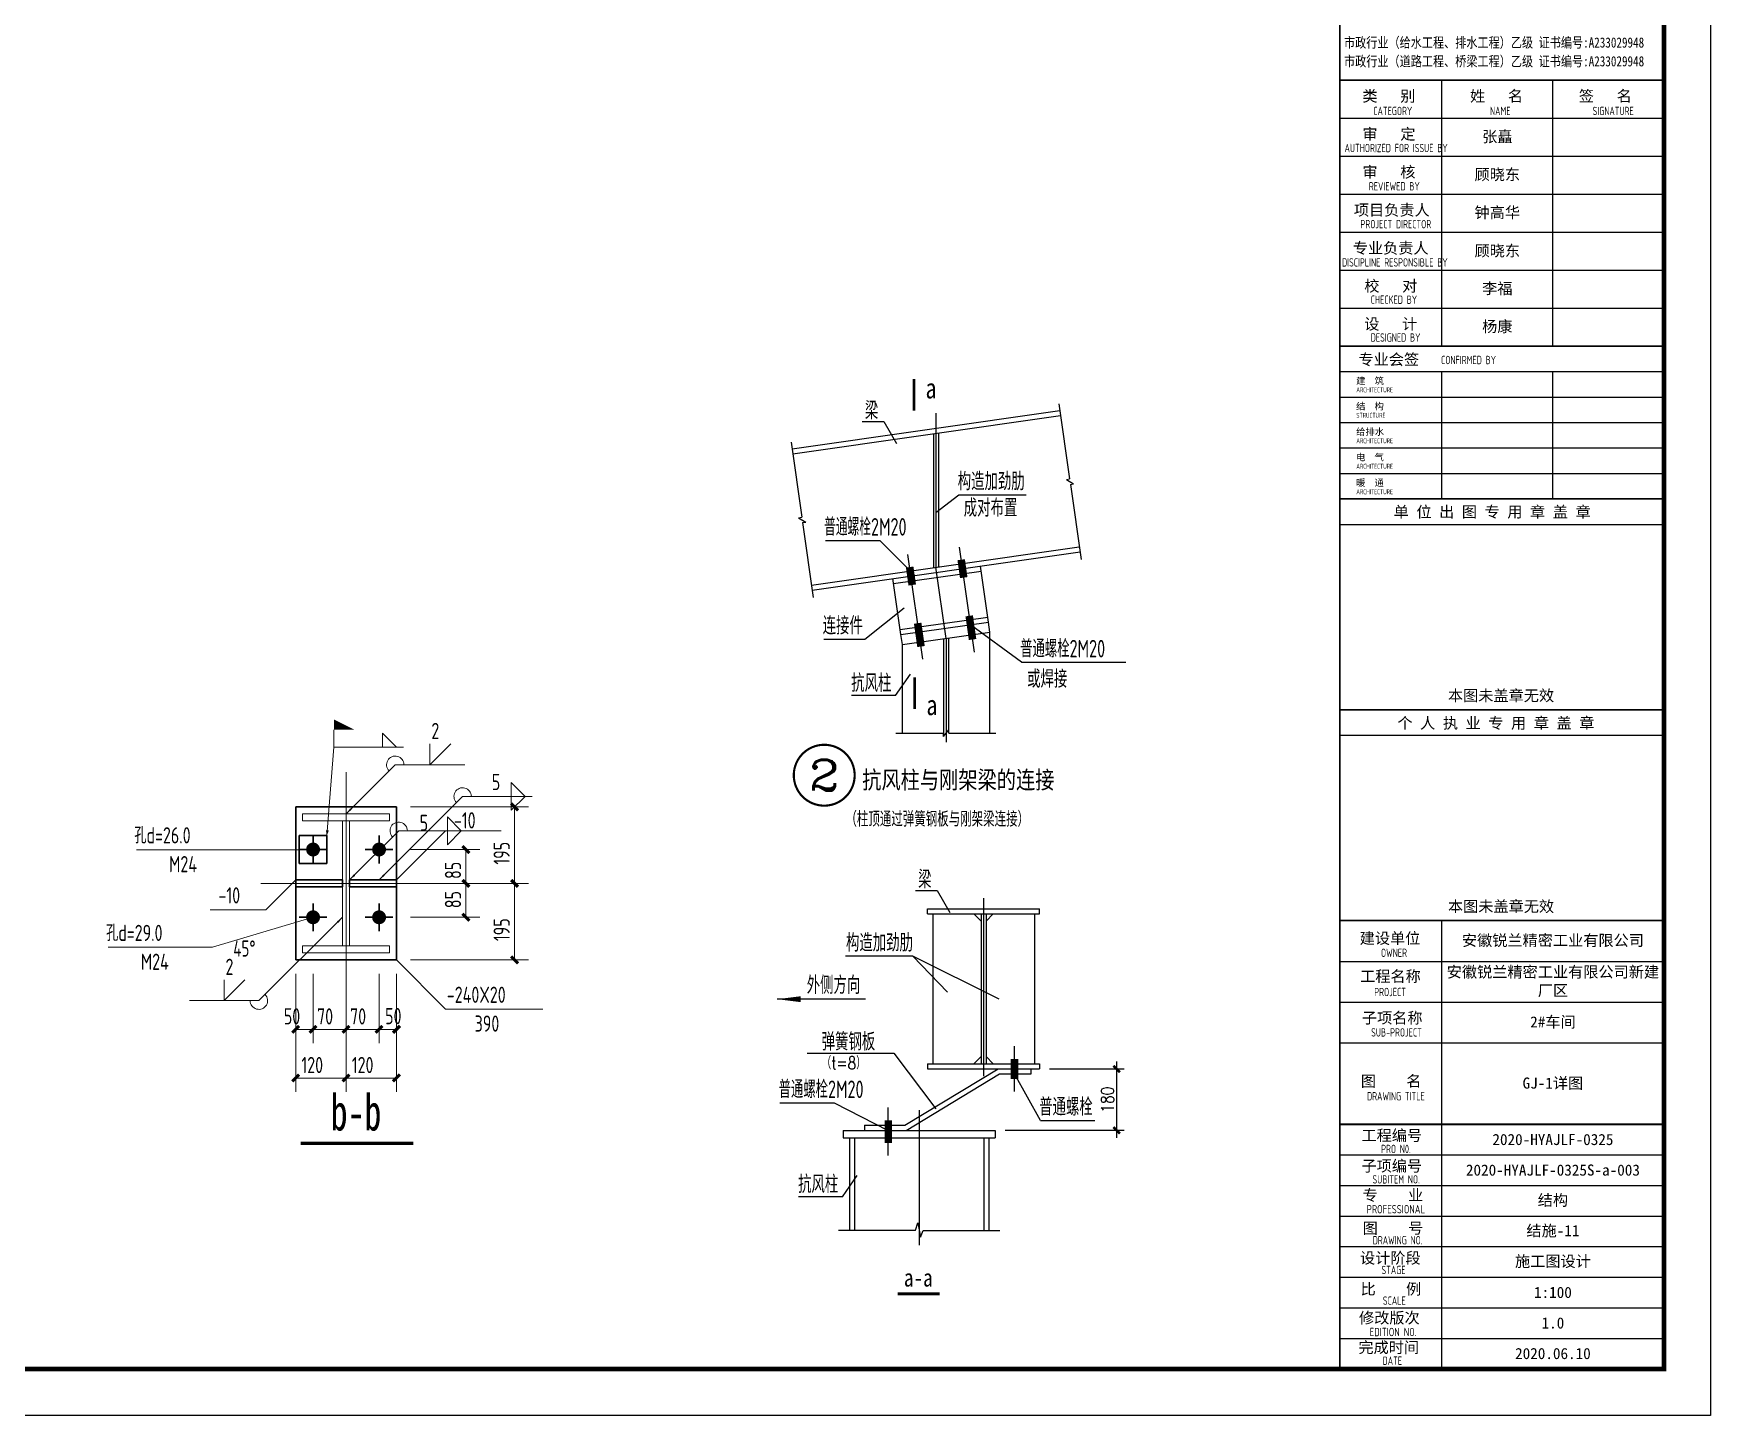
# Model space of a CAD drawing. Extents: x 492302 to 683319, y -252071 to 755100.
# Drawn here: x 562144 to 598336, y -181330 to -151505 of the extents above; entities that cross this region are included whole.
import ezdxf
from ezdxf.enums import TextEntityAlignment as Align

# ---------------------------------------------------------------- set-up
doc = ezdxf.new("R2010")
doc.units = 0
doc.header["$LTSCALE"] = 1000
doc.header["$MEASUREMENT"] = 0
doc.linetypes.add('ACAD_ISO02W100', pattern=[15, 12, -3])
doc.linetypes.add('ACAD_ISO04W100', pattern=[30.5, 24, -3, 0.5, -3])
doc.layers.get('Defpoints').update_dxf_attribs({"color": 250})
for name, color, linetype, lineweight in [('10', 7, 'Continuous', 35), ('1000', 2, 'Continuous', 35), ('尺寸标注', 9, 'Continuous', 18), ('焊缝标注', 9, 'Continuous', 18), ('编号标注', 9, 'Continuous', 18), ('螺栓孔标注', 9, 'Continuous', 18), ('钢板标注', 9, 'Continuous', 18)]:
    doc.layers.add(name, color=color, linetype=linetype, lineweight=lineweight)
for name, color, linetype in [('3T_WOOD', 21, 'Continuous'), ('PUB_TEXT', 7, 'Continuous'), ('PUB_TITLE', 171, 'Continuous'), ('TDB_中实线', 7, 'Continuous'), ('TDB_中心线', 1, 'ACAD_ISO04W100'), ('TDB_文字', 7, 'Continuous'), ('TDB_细实线', 3, 'Continuous'), ('TDB_虚线', 2, 'ACAD_ISO02W100'), ('TK', 4, 'Continuous')]:
    doc.layers.add(name, color=color, linetype=linetype)
doc.styles.add('-宋体', font='', dxfattribs={"width": 0.8})
doc.styles.add('COMP', font='COMPLEX.shx', dxfattribs={"bigfont": 'hztxt'})
doc.styles.add('HZTXT', font='tssdeng.shx', dxfattribs={"width": 0.7, "bigfont": 'hztxt.shx'})
doc.styles.add('TDB-HZDX', font='simplex.shx', dxfattribs={"width": 0.8, "bigfont": 'hzdx.shx'})
doc.styles.add('TDB-仿宋', font='仿宋_GB2312.ttf', dxfattribs={"width": 0.8})
doc.styles.add('TDB_文字', font='gbxwxt.shx', dxfattribs={"width": 0.8, "bigfont": 'hzdx.shx'})
doc.styles.add('TSSD_Dimension', font='Tssdeng.shx', dxfattribs={"width": 0.7, "bigfont": 'hztxt.shx'})
doc.styles.add('TSSD_REIN', font='tssdeng.shx', dxfattribs={"width": 0.7, "bigfont": 'tssdchn.shx'})
doc.styles.add('图签宋体', font='', dxfattribs={"height": 300})
doc.styles.get('-宋体').set_extended_font_data('SimSun')
doc.styles.get('图签宋体').set_extended_font_data('NSimSun')
doc.dimstyles.new('TDB_标准', dxfattribs={"dimtxt": 250, "dimasz": 130, "dimexe": 150, "dimexo": 200, "dimgap": 60, "dimtad": 1, "dimdec": 0, "dimzin": 0, "dimdsep": 46, "dimtxsty": 'TDB-HZDX', "dimblk1": 'ARCHTICK', "dimblk2": 'ARCHTICK', "dimsah": 1, "dimcen": 0.1, "dimdle": 150, "dimclrd": 3, "dimclre": 3, "dimclrt": 7, "dimadec": 0, "dimazin": 0, "dimtfac": 0.828571, "dimtdec": 0, "dimtofl": 0, "dimtmove": 0, "dimatfit": 3, "dimldrblk": 'ARCHTICK', "dimfxl": 0, "dimtolj": 1, "dimtzin": 5, "dimarcsym": 0})

# ---------------------------------------------------------------- blocks, each defined once
blk = doc.blocks.new('GeYuanFrame_46685158', base_point=(20.09, 4.53))
at = {"layer": 'PUB_TITLE'}
for points in [[(1013.09, 235.33), (1013.09, 292.73)], [(1037.09, 235.33), (1037.09, 292.73)], [(1013.09, 202.33), (1013.09, 229.83)], [(1037.09, 202.33), (1037.09, 229.83)], [(1013.09, 14.53), (1013.09, 111.33)]]:
    blk.add_lwpolyline(points, dxfattribs=at)
at = {"layer": 'TK'}
for p, q in [((991.09, 284.53), (1061.09, 284.53)), ((991.09, 276.33), (1061.09, 276.33)), ((991.09, 268.13), (1061.09, 268.13)), ((991.09, 259.93), (1061.09, 259.93)), ((991.09, 251.73), (1061.09, 251.73)), ((991.09, 243.53), (1061.09, 243.53)), ((991.09, 235.33), (1061.09, 235.33)), ((991.09, 235.33), (1061.09, 235.33)), ((991.09, 102.53), (1061.09, 102.53)), ((991.09, 93.73), (1061.09, 93.73)), ((991.09, 84.93), (1013.09, 84.93)), ((991.09, 84.93), (1061.09, 84.93)), ((991.09, 67.37), (1061.09, 67.37)), ((991.09, 67.33), (1061.09, 67.33)), ((991.09, 60.77), (1061.09, 60.77)), ((991.09, 54.17), (1061.09, 54.17)), ((991.09, 47.57), (1061.09, 47.57)), ((991.09, 40.97), (1061.09, 40.97)), ((991.09, 34.37), (1061.09, 34.37)), ((991.09, 27.77), (1061.09, 27.77)), ((991.09, 21.17), (1061.09, 21.17)), ((991.09, 14.53), (1061.09, 14.53))]:
    blk.add_line(p, q, dxfattribs=at)
blk.add_lwpolyline([(20.09, 4.53), (20.09, 598.53), (1071.09, 598.53), (1071.09, 4.53)], close=True, dxfattribs=at)
at = {"layer": 'TK', "const_width": 1}
blk.add_lwpolyline([(45.09, 588.53), (1061.09, 588.53), (1061.09, 14.53), (45.09, 14.53)], close=True, dxfattribs=at)
at = {"layer": 'TK'}
for points, const_width in [([(991.09, 588.53), (991.09, 14.53)], 0.4), ([(991.09, 292.73), (1061.09, 292.73)], 0.35), ([(991.09, 292.73), (1061.09, 292.73)], 0.35), ([(991.09, 235.33), (1061.09, 235.33)], 0.35), ([(991.09, 202.33), (1061.09, 202.33)], 0.35), ([(991.09, 156.83), (1061.09, 156.83)], 0.35), ([(991.09, 111.33), (1061.09, 111.33)], 0.35), ([(991.09, 67.37), (1061.09, 67.37)], 0.35)]:
    blk.add_lwpolyline(points, dxfattribs=dict(at, const_width=const_width))
for points in [[(991.09, 292.73), (1061.09, 292.73)], [(991.09, 235.33), (1061.09, 235.33)], [(991.09, 229.83), (1061.09, 229.83)], [(991.09, 224.33), (1061.09, 224.33)], [(991.09, 218.83), (1061.09, 218.83)], [(991.09, 213.33), (1061.09, 213.33)], [(991.09, 207.83), (1061.09, 207.83)], [(991.09, 202.33), (1061.09, 202.33)], [(991.09, 196.83), (1061.09, 196.83)], [(991.09, 151.33), (1061.09, 151.33)]]:
    blk.add_lwpolyline(points, dxfattribs=at)
for s, height, style, width, p in [('市政行业（给水工程、排水工程）乙级 证书编号:A233029948', 2.2, '-宋体', 0.8, (992, 299.74)), ('市政行业（道路工程、桥梁工程）乙级 证书编号:A233029948', 2.2, '-宋体', 0.8, (992, 295.69)), ('CATEGORY', 1.8, 'TSSD_REIN', 0.7, (998.32, 285.17)), ('NAME', 1.8, 'TSSD_REIN', 0.7, (1023.51, 285.17)), ('SIGNATURE', 1.8, 'TSSD_REIN', 0.7, (1045.66, 285.17)), ('AUTHORIZED FOR ISSUE BY', 1.8, 'TSSD_REIN', 0.7, (992.12, 277.17)), ('REVIEWED BY', 1.8, 'TSSD_REIN', 0.7, (997.36, 268.91)), ('PROJECT DIRECTOR', 1.8, 'TSSD_REIN', 0.7, (995.55, 260.74)), ('DISCIPLINE RESPONSIBLE BY', 1.8, 'TSSD_REIN', 0.7, (991.57, 252.48)), ('CHECKED BY', 1.8, 'TSSD_REIN', 0.7, (997.75, 244.44)), ('DESIGNED BY', 1.8, 'TSSD_REIN', 0.7, (997.76, 236.27)), ('CONFIRMED BY', 1.8, 'TSSD_REIN', 0.7, (1012.94, 231.42)), ('ARCHITECTURE', 1.08, 'TSSD_REIN', 0.7, (994.65, 225.34)), ('STRUCTURE', 1.08, 'TSSD_REIN', 0.7, (994.65, 219.84)), ('ARCHITECTURE', 1.08, 'TSSD_REIN', 0.7, (994.65, 214.34)), ('ARCHITECTURE', 1.08, 'TSSD_REIN', 0.7, (994.65, 208.84)), ('ARCHITECTURE', 1.08, 'TSSD_REIN', 0.7, (994.65, 203.34)), ('OWNER', 1.8, 'TSSD_REIN', 0.7, (999.98, 103.48)), ('PROJECT', 1.8, 'TSSD_REIN', 0.7, (998.52, 95.02)), ('SUB-PROJECT', 1.8, 'TSSD_REIN', 0.7, (997.86, 86.3)), ('DRAWING TITLE', 1.8, 'TSSD_REIN', 0.7, (996.97, 72.53)), ('PRO N0.', 1.8, 'TSSD_REIN', 0.7, (1000.01, 61.15)), ('SUBITEM NO.', 1.8, 'TSSD_REIN', 0.7, (998.15, 54.58)), ('PROFESSIONAL', 1.8, 'TSSD_REIN', 0.8, (996.88, 48.15)), ('DRAWING NO.', 1.8, 'TSSD_REIN', 0.7, (998.19, 41.45)), ('STAGE', 1.8, 'TSSD_REIN', 0.7, (1000.09, 35.03)), ('SCALE', 1.8, 'TSSD_REIN', 0.7, (1000.38, 28.42)), ('EDITION NO.', 1.8, 'TSSD_REIN', 0.8, (997.53, 21.64)), ('DATE', 1.8, 'TSSD_REIN', 0.7, (1000.33, 15.45))]:
    blk.add_text(s, height=height, dxfattribs=dict(at, style=style, width=width)).set_placement(p)
at = {"layer": 'TK', "style": '图签宋体'}
for s, height, p in [('类   别', 2.4, (995.97, 288.09)), ('姓   名', 2.4, (1019.2, 288.09)), ('签   名', 2.4, (1042.68, 288.09)), ('审   定', 2.4, (995.97, 279.89)), ('审   核', 2.4, (995.97, 271.69)), ('项目负责人', 2.4, (994.13, 263.49)), ('专业负责人', 2.4, (993.89, 255.29)), ('校   对', 2.4, (996.38, 247.09)), ('设   计', 2.4, (996.36, 238.89)), ('专业会签', 2.4, (995.12, 231.24)), ('建  筑', 1.44, (994.61, 227.11)), ('结  构', 1.44, (994.61, 221.61)), ('给排水', 1.44, (994.61, 216.11)), ('电  气', 1.44, (994.61, 210.61)), ('暖  通', 1.44, (994.61, 205.11)), ('单 位 出 图 专 用 章 盖 章', 2.4, (1002.72, 198.35)), ('本图未盖章无效', 2.4, (1014.43, 158.7)), ('个 人 执 业 专 用 章 盖 章', 2.4, (1003.52, 152.77)), ('本图未盖章无效', 2.4, (1014.43, 113.2)), ('建设单位', 2.4, (995.39, 106.33)), ('工程名称', 2.4, (995.47, 98.12)), ('子项名称', 2.4, (995.85, 89.14)), ('图    名', 2.4, (995.63, 75.5)), ('工程编号', 2.4, (995.77, 63.77)), ('子项编号', 2.4, (995.77, 57.19)), ('专    业', 2.4, (996.01, 50.88)), ('图    号', 2.4, (996.02, 43.77)), ('设计阶段', 2.4, (995.45, 37.32)), ('比    例', 2.4, (995.59, 30.63)), ('修改版次', 2.4, (995.24, 24.41)), ('完成时间', 2.4, (995.11, 18.02))]:
    blk.add_text(s, height=height, dxfattribs=at).set_placement(p)
at = {"layer": 'TK', "char_height": 2.4, "attachment_point": 5, "style": '图签宋体'}
for s, insert, width in [('张矗', (1025.09, 280.4), 24), ('顾晓东', (1025.09, 272.23), 24), ('钟高华', (1025.09, 264.03), 24), ('顾晓东', (1025.09, 255.76), 24), ('李福', (1025.09, 247.63), 24), ('杨康', (1025.09, 239.43), 24), ('安徽锐兰精密工业有限公司', (1037.09, 106.93), 48), ('安徽锐兰精密工业有限公司新建厂区', (1037.09, 98.13), 48), ('2#车间', (1037.09, 89.33), 48), ('GJ-1详图', (1037.09, 76.13), 48), ('2020-HYAJLF-0325', (1037.09, 64.07), 48), ('2020-HYAJLF-0325S-a-003', (1037.09, 57.47), 48), ('结构', (1037.09, 50.87), 48), ('结施-11', (1037.09, 44.27), 48), ('施工图设计', (1037.09, 37.67), 48), ('1:100', (1037.09, 31.07), 48), ('1.0', (1037.09, 24.47), 48), ('2020.06.10', (1037.09, 17.88), 48)]:
    blk.add_mtext(s, dxfattribs=dict(at, insert=insert, width=width))
blk = doc.blocks.new('_ArchTick')
at = {"color": 0, "linetype": 'ByBlock', "const_width": 0.4}
blk.add_lwpolyline([(-0.5, -0.5), (0.5, 0.5)], dxfattribs=at)
blk = doc.blocks.new('*D52')
at = {"layer": 'Defpoints', "color": 0}
for p in [(-423824, 189344), (-422289, 189344), (-424702, 188125)]:
    blk.add_point(p, dxfattribs=at)
at = {"layer": 'TDB_细实线', "color": 3, "lineweight": -2}
for p, q in [((-423624, 189344), (-422139, 189344)), ((-422289, 187975), (-422289, 189494)), ((-424502, 188125), (-422139, 188125))]:
    blk.add_line(p, q, dxfattribs=at)
at = {"layer": 'TDB_细实线', "color": 3, "lineweight": -2, "xscale": 130, "yscale": 130, "zscale": 130}
for p, rotation in [((-422289, 189344), 90), ((-422289, 188125), 270)]:
    blk.add_blockref('_ArchTick', p, dxfattribs=dict(at, rotation=rotation))
at = {"layer": 'TDB_细实线', "color": 7, "insert": (-422474, 188734), "char_height": 250, "attachment_point": 5, "rotation": 90, "style": 'TDB-HZDX'}
blk.add_mtext('\\A1;180', dxfattribs=at)
blk = doc.blocks.new('_INDEX1')
at = {"const_width": 0.035}
blk.add_lwpolyline([(-0.5, 0, 1), (0.5, 0, 1)], format="xyb", close=True, dxfattribs=at)
at = {"style": 'COMP', "width": 2.333333}
blk.add_attdef('1', text='', height=0.5, dxfattribs=at).set_placement((-0.25, -0.25), (0.25, -0.25), align=Align.FIT)
blk = doc.blocks.new('435434534534')
at = {"layer": 'TDB_中实线'}
for p, q in [((-428737.1, 201659.8), (-423418.4, 202419.1)), ((-428723, 201560.8), (-423404.3, 202320.1)), ((-425928.8, 201959.7), (-425928.8, 199299.1)), ((-425828.8, 201974), (-425828.8, 199313.3)), ((-428350.7, 198953.3), (-423032, 199712.6)), ((-428336.6, 198854.3), (-423017.9, 199613.6)), ((-424836.3, 198216.8), (-424995.4, 199331.3)), ((-426574.7, 197968.6), (-426733.8, 199083.1)), ((-426588.8, 198067.6), (-424850.5, 198315.8)), ((-426574.7, 197968.6), (-424836.3, 198216.8)), ((-424808.1, 198018.8), (-424836.3, 198216.8)), ((-426546.4, 197770.6), (-426574.7, 197968.6)), ((-426546.4, 197770.6), (-424808.1, 198018.8)), ((-424808.1, 196012.4), (-424808.1, 198018.8)), ((-426546.4, 196012.4), (-426546.4, 197770.6)), ((-426044.4, 192521.1), (-423824.1, 192521.1)), ((-426044.4, 192421.1), (-426044.4, 192521.1)), ((-423824.1, 192421.1), (-423824.1, 192521.1)), ((-426044.4, 192421.1), (-423824.1, 192421.1)), ((-425944.4, 192421.1), (-425944.4, 189444.2)), ((-424984.3, 192277.2), (-425128.2, 192421.1)), ((-424984.3, 192421.1), (-424984.3, 189444.2)), ((-424884.3, 192421.1), (-424884.3, 189444.2)), ((-424884.3, 192277.2), (-424740.4, 192421.1)), ((-423924.1, 192421.1), (-423924.1, 189444.2)), ((-424984.3, 189588.1), (-425128.2, 189444.2)), ((-424884.3, 189588.1), (-424740.4, 189444.2)), ((-426498.1, 188224.5), (-424646.1, 189344.2)), ((-426470.2, 188124.5), (-424618.2, 189244.2)), ((-426044.4, 189444.2), (-423824.1, 189444.2)), ((-426044.4, 189444.2), (-426044.4, 189344.2)), ((-426044.4, 189344.2), (-423824.1, 189344.2)), ((-424618.2, 189244.2), (-423985.1, 189244.2)), ((-423985.1, 189244.2), (-423985.1, 189344.2)), ((-423824.1, 189444.2), (-423824.1, 189344.2)), ((-427297.1, 188224.5), (-426498.1, 188224.5)), ((-427297.1, 188224.5), (-427297.1, 188124.5)), ((-427721.5, 188124.5), (-424701.5, 188124.5)), ((-427721.5, 188124.5), (-427721.5, 187974.5)), ((-427721.5, 187974.5), (-424701.5, 187974.5)), ((-427596, 187974.5), (-427596, 186139.1)), ((-427496, 187974.5), (-427496, 186139.1)), ((-424927, 187974.5), (-424927, 186139.1)), ((-424827, 187974.5), (-424827, 186139.1)), ((-424701.5, 188124.5), (-424701.5, 187974.5))]:
    blk.add_line(p, q, dxfattribs=at)
for points, const_width in [([(-426315.3, 203043.6), (-426315.3, 203043.6), (-426315.3, 202418.5)], 50), ([(-426301.5, 197117.7), (-426301.5, 197117.7), (-426301.5, 196492.7)], 50), ([(-426638.3, 184876.9), (-425805.5, 184876.9)], 60)]:
    blk.add_lwpolyline(points, dxfattribs=dict(at, const_width=const_width))
at = {"layer": 'TDB_中心线', "ltscale": 30}
for p, q in [((-425878.8, 202367.4), (-425878.8, 199306.2)), ((-426140.1, 197482.4), (-426436.8, 199560.2)), ((-425116.6, 197622), (-425414.1, 199706.2)), ((-425677.3, 197894.7), (-425878.8, 199306.2)), ((-425677.3, 197894.7), (-425677.3, 195835.7)), ((-424934.3, 192733.1), (-424934.3, 189198.2)), ((-424319.9, 188893.3), (-424319.9, 189796.6)), ((-426825.9, 187622.1), (-426825.9, 188576.9)), ((-426211.5, 188525.1), (-426211.5, 185841.3))]:
    blk.add_line(p, q, dxfattribs=at)
at = {"layer": 'TDB_细实线'}
for p, q in [((-423437, 202549), (-423224.4, 201059.8)), ((-427346.6, 202198.6), (-426911.5, 202198.6)), ((-426911.5, 202198.6), (-426662.8, 201763.6)), ((-428755.7, 201789.6), (-428543.1, 200300.5)), ((-423287.5, 201050.8), (-423224.4, 201059.8)), ((-423287.5, 201050.8), (-423145.9, 200961.9)), ((-423209.1, 200952.9), (-423145.9, 200961.9)), ((-423209.1, 200952.9), (-422996.5, 199463.7)), ((-425878.8, 200395.8), (-425422.2, 200743.2)), ((-425422.2, 200743.2), (-424089.6, 200743.2)), ((-428606.2, 200291.5), (-428543.1, 200300.5)), ((-428606.2, 200291.5), (-428464.6, 200202.6)), ((-428527.8, 200193.6), (-428464.6, 200202.6)), ((-428527.8, 200193.6), (-428315.2, 198704.4)), ((-428075.7, 199840.7), (-426996.6, 199840.7)), ((-426996.6, 199840.7), (-426390.1, 199233.2)), ((-427289.5, 197879.2), (-426508.9, 198501.8)), ((-424181.5, 197422.4), (-425194.2, 198165.7)), ((-428103.8, 197879.2), (-427289.5, 197879.2)), ((-426682.7, 196757.3), (-426387.8, 197181.7)), ((-424181.5, 197422.4), (-422105, 197422.4)), ((-426682.7, 196757.3), (-427556.7, 196757.3)), ((-426674.1, 196012.4), (-425731.3, 196012.4)), ((-425731.3, 195948.5), (-425623.3, 196076.2)), ((-425731.3, 195948.5), (-425731.3, 196012.4)), ((-425623.3, 196012.4), (-425623.3, 196076.2)), ((-425623.3, 196012.4), (-424688.7, 196012.4)), ((-426288.7, 192888.9), (-425853.6, 192888.9)), ((-425853.6, 192888.9), (-425605, 192453.8)), ((-426341.6, 191581.5), (-427674.1, 191581.5)), ((-424621.9, 190730.6), (-426341.6, 191581.5)), ((-425653.2, 190870.4), (-426341.6, 191581.5)), ((-427279.9, 190729.1), (-429032.1, 190729.1)), ((-428437.1, 189655.7), (-426715, 189655.4)), ((-426715, 189655.4), (-425881.8, 188553.1)), ((-423804.1, 188322.4), (-424319.9, 189244.2)), ((-428978.9, 188671.1), (-427899.7, 188671.1)), ((-427899.7, 188671.1), (-426825.9, 188124.5)), ((-423804.1, 188322.4), (-422725, 188322.4)), ((-427737.6, 186806.2), (-427442.7, 187230.6)), ((-427737.6, 186806.2), (-428611.6, 186806.2)), ((-426287.1, 186139.1), (-426240.3, 186290.4)), ((-426240.3, 186290.4), (-426189.3, 186001.6)), ((-427814.8, 186139.1), (-426287.1, 186139.1)), ((-426189.3, 186001.6), (-426133.1, 186138.2)), ((-426133.1, 186138.2), (-424613.7, 186138.2))]:
    blk.add_line(p, q, dxfattribs=at)
at = {"layer": 'TDB_细实线', "const_width": 150}
for points in [[(-425327.7, 199100.8), (-425378.5, 199456.3)], [(-426350.3, 198954.8), (-426401.1, 199310.3)], [(-426175.8, 197732.3), (-426242, 198195.8)], [(-425152.3, 197871.9), (-425219.3, 198341.8)], [(-424319.9, 189145.7), (-424319.9, 189544.2)], [(-426825.9, 187874.5), (-426825.9, 188324.5)]]:
    blk.add_lwpolyline(points, dxfattribs=at)
at = {"layer": 'TDB_细实线'}
blk.add_lwpolyline([(-428564.1, 190729.1, 117, 0, 0), (-429032.1, 190729.1, 0, 0, 0)], format="xyseb", dxfattribs=at)
at = {"layer": 'TDB_虚线', "ltscale": 300}
for p, q in [((-426719.7, 198984.1), (-424981.3, 199232.3)), ((-425727.3, 197887.6), (-425727.3, 195953.3)), ((-425627.3, 197901.9), (-425627.3, 196071.4))]:
    blk.add_line(p, q, dxfattribs=at)
at = {"layer": 'PUB_TEXT'}
ref = blk.add_blockref('_INDEX1', (-428098.2, 195176.8), dxfattribs=dict(at, xscale=1209.600000000093, yscale=1209.599999999977, zscale=1209.6))
ref.add_attrib('1', '2', dxfattribs={"layer": '0', "height": 604.8, "style": 'COMP', "width": 1.5}).set_placement((-428400.6, 194874.4), (-427795.8, 194874.4), align=Align.FIT)
at = {"layer": 'TDB_中实线', "style": 'TDB_文字', "width": 0.8}
blk.add_text('（柱顶通过弹簧钢板与刚架梁连接）', height=300, dxfattribs=at).set_placement((-427677.8, 194155.3))
at = {"layer": 'TDB_文字'}
for s, height, style, width, p in [('a', 400, 'TDB-仿宋', 0.8, (-426086.4, 202660)), ('梁', 350, 'TDB-HZDX', 0.8, (-427290.9, 202243.5)), ('构造加劲肋', 350, 'TDB-HZDX', 0.8, (-425447.1, 200836.5)), ('成对布置', 350, 'TDB-HZDX', 0.8, (-425327.2, 200309.3)), ('普通螺栓2M20', 350, 'TSSD_REIN', 0.7, (-428100.6, 199933.9)), ('连接件', 350, 'TDB-HZDX', 0.8, (-428128.8, 197972.4)), ('普通螺栓2M20', 350, 'TSSD_Dimension', 0.7, (-424206.4, 197515.6)), ('抗风柱', 350, 'TDB-HZDX', 0.8, (-427562.4, 196831.3)), ('或焊接', 350, 'TDB-HZDX', 0.8, (-424068.4, 196913.3)), ('a', 400, 'TDB-仿宋', 0.8, (-426068.4, 196370.9)), ('抗风柱与刚架梁的连接', 350, 'TDB-仿宋', 0.8, (-427345, 194910.1)), ('梁', 350, 'TDB-HZDX', 0.8, (-426233.1, 192933.7)), ('构造加劲肋', 350, 'TDB-HZDX', 0.8, (-427665.9, 191674.7)), ('外侧方向', 350, 'TDB-HZDX', 0.8, (-428446.2, 190833.7)), ('弹簧钢板', 350, 'TDB-HZDX', 0.8, (-428149.4, 189709.4)), ('（t=8）', 250, 'TDB-HZDX', 0.8, (-428149.4, 189339.1)), ('普通螺栓2M20', 350, 'TSSD_Dimension', 0.7, (-429003.8, 188764.3)), ('普通螺栓', 350, 'TDB-HZDX', 0.8, (-423829, 188415.7)), ('抗风柱', 350, 'TDB-HZDX', 0.8, (-428617.3, 186880.2)), ('a-a', 350, 'TDB-仿宋', 0.8, (-426515.8, 185022.5))]:
    blk.add_text(s, height=height, dxfattribs=dict(at, style=style, width=width)).set_placement(p)
at = {"layer": 'TDB_细实线'}
dim = blk.add_linear_dim(base=(-422289.1, 189344.2), p1=(-424701.5, 188124.5), p2=(-423824.1, 189344.2), angle=90, text='180', dimstyle='TDB_标准', dxfattribs=at)
dim.commit()
dim.dimension.update_dxf_attribs({"geometry": '*D52', "text_midpoint": (-422474.1, 188734.4)})

msp = doc.modelspace()

# ---------------------------------------------------------------- linework, layer by layer
at = {"layer": '10'}
for p, q in [((568176.1, -169415.5), (568176.1, -168815.5)), ((569601.1, -169415.5), (569601.1, -168815.5)), ((567876.1, -169115.5), (568476.1, -169115.5)), ((569301.1, -169115.5), (569901.1, -169115.5)), ((568176.1, -170878), (568176.1, -170278)), ((569601.1, -170878), (569601.1, -170278)), ((567876.1, -170578), (568476.1, -170578)), ((569301.1, -170578), (569901.1, -170578))]:
    msp.add_line(p, q, dxfattribs=at)
at = {"layer": '10', "const_width": 150}
for points in [[(568251.1, -169115.5, 1), (568101.1, -169115.5, 1), (568251.1, -169115.5, 1)], [(569676.1, -169115.5, 1), (569526.1, -169115.5, 1), (569676.1, -169115.5, 1)], [(568251.1, -170578, 1), (568101.1, -170578, 1), (568251.1, -170578, 1)], [(569676.1, -170578, 1), (569526.1, -170578, 1), (569676.1, -170578, 1)]]:
    msp.add_lwpolyline(points, format="xyb", close=True, dxfattribs=at)
at = {"layer": '10', "const_width": 67.5}
msp.add_lwpolyline([(567909.4, -175456.3), (570339.4, -175456.3)], dxfattribs=at)
at = {"layer": '1000'}
for p, q in [((569976.1, -168196.7), (567801.1, -168196.7)), ((567801.1, -168196.7), (567801.1, -171496.7)), ((569976.1, -171496.7), (569976.1, -168196.7)), ((568476.1, -168815.5), (567876.1, -168815.5)), ((567876.1, -168815.5), (567876.1, -169415.5)), ((568476.1, -169415.5), (568476.1, -168815.5)), ((567876.1, -169415.5), (568476.1, -169415.5)), ((568813.6, -169771.7), (567801.1, -169771.7)), ((567801.1, -169771.7), (567801.1, -169921.7)), ((567801.1, -169921.7), (568813.6, -169921.7)), ((568813.6, -169921.7), (568813.6, -169771.7)), ((569976.1, -169771.7), (568963.6, -169771.7)), ((568963.6, -169771.7), (568963.6, -169921.7)), ((568963.6, -169921.7), (569976.1, -169921.7)), ((569976.1, -169921.7), (569976.1, -169771.7)), ((567801.1, -171496.7), (569976.1, -171496.7))]:
    msp.add_line(p, q, dxfattribs=at)
at = {"layer": '尺寸标注', "color": 0}
for p, q in [((570276.1, -168196.7), (572826.1, -168196.7)), ((572526.1, -169846.7), (572526.1, -168196.7)), ((570276.1, -169115.5), (571776.1, -169115.5)), ((571476.1, -169846.7), (571476.1, -169115.5)), ((570276.1, -169846.7), (571776.1, -169846.7)), ((570276.1, -169846.7), (571776.1, -169846.7)), ((570276.1, -169846.7), (572826.1, -169846.7)), ((570276.1, -169846.7), (572826.1, -169846.7)), ((571476.1, -170578), (571476.1, -169846.7)), ((572526.1, -171496.7), (572526.1, -169846.7)), ((570276.1, -170578), (571776.1, -170578)), ((570276.1, -171496.7), (572826.1, -171496.7)), ((567801.1, -171796.7), (567801.1, -173296.7)), ((567801.1, -171796.7), (567801.1, -174346.7)), ((568176.1, -171796.7), (568176.1, -173296.7)), ((568176.1, -171796.7), (568176.1, -173296.7)), ((568888.6, -171796.7), (568888.6, -173296.7)), ((568888.6, -171796.7), (568888.6, -173296.7)), ((568888.6, -171796.7), (568888.6, -174346.7)), ((568888.6, -171796.7), (568888.6, -174346.7)), ((569601.1, -171796.7), (569601.1, -173296.7)), ((569601.1, -171796.7), (569601.1, -173296.7)), ((569976.1, -171796.7), (569976.1, -173296.7)), ((569976.1, -171796.7), (569976.1, -174346.7)), ((567801.1, -172996.7), (568176.1, -172996.7)), ((568176.1, -172996.7), (568888.6, -172996.7)), ((568888.6, -172996.7), (569601.1, -172996.7)), ((569601.1, -172996.7), (569976.1, -172996.7)), ((567801.1, -174046.7), (568888.6, -174046.7)), ((568888.6, -174046.7), (569976.1, -174046.7))]:
    msp.add_line(p, q, dxfattribs=at)
at = {"layer": '尺寸标注', "color": 3}
for p, q in [((569826.1, -168346.7), (567951.1, -168346.7)), ((567951.1, -168346.7), (567951.1, -168496.7)), ((567951.1, -168496.7), (569826.1, -168496.7)), ((568813.6, -171196.7), (568813.6, -168496.7)), ((568963.6, -171196.7), (568963.6, -168496.7)), ((569826.1, -168496.7), (569826.1, -168346.7)), ((569826.1, -171196.7), (567951.1, -171196.7)), ((567951.1, -171196.7), (567951.1, -171346.7)), ((567951.1, -171346.7), (569826.1, -171346.7)), ((569826.1, -171346.7), (569826.1, -171196.7))]:
    msp.add_line(p, q, dxfattribs=at)
at = {"layer": '尺寸标注', "color": 0, "const_width": 67.5}
for points in [[(572451.1, -168121.7), (572601.1, -168271.7)], [(571401.1, -169040.5), (571551.1, -169190.5)], [(571401.1, -169771.7), (571551.1, -169921.7)], [(571401.1, -169771.7), (571551.1, -169921.7)], [(572451.1, -169771.7), (572601.1, -169921.7)], [(572451.1, -169771.7), (572601.1, -169921.7)], [(571401.1, -170503), (571551.1, -170653)], [(572451.1, -171421.7), (572601.1, -171571.7)], [(567726.1, -173071.7), (567876.1, -172921.7)], [(568101.1, -173071.7), (568251.1, -172921.7)], [(568101.1, -173071.7), (568251.1, -172921.7)], [(568813.6, -173071.7), (568963.6, -172921.7)], [(568813.6, -173071.7), (568963.6, -172921.7)], [(569526.1, -173071.7), (569676.1, -172921.7)], [(569526.1, -173071.7), (569676.1, -172921.7)], [(569901.1, -173071.7), (570051.1, -172921.7)], [(567726.1, -174121.7), (567876.1, -173971.7)], [(568813.6, -174121.7), (568963.6, -173971.7)], [(568813.6, -174121.7), (568963.6, -173971.7)], [(569901.1, -174121.7), (570051.1, -173971.7)]]:
    msp.add_lwpolyline(points, dxfattribs=at)
at = {"layer": '焊缝标注', "color": 0}
for p, q in [((568625.6, -166907), (568625.6, -166532)), ((569675.6, -166607), (569975.6, -166907)), ((569675.6, -166907), (569675.6, -166607)), ((570699.6, -167286.5), (570699.6, -166836.5)), ((570699.6, -167286.5), (571149.6, -166836.5)), ((568476.1, -168815.5), (568625.6, -166907)), ((568625.6, -166907), (570125.6, -166907)), ((568888.6, -168346.7), (569949.6, -167286.5)), ((569949.6, -167286.5), (571449.6, -167286.5)), ((572454.9, -167669.3), (572754.9, -167969.3)), ((572454.9, -167969.3), (572454.9, -167669.3)), ((569601.1, -169771.7), (571404.9, -167969.3)), ((571404.9, -167969.3), (572904.9, -167969.3)), ((572454.9, -168269.3), (572754.9, -167969.3)), ((572454.9, -167969.3), (572454.9, -168269.3)), ((571074.6, -168411.5), (571374.6, -168711.5)), ((571074.6, -168711.5), (571074.6, -168411.5)), ((568963.6, -169771.7), (570024.6, -168711.5)), ((570024.6, -168711.5), (571524.6, -168711.5)), ((571074.6, -169011.5), (571374.6, -168711.5)), ((571074.6, -168711.5), (571074.6, -169011.5)), ((568813.6, -170578), (567006.8, -172377.5)), ((566256.8, -172377.5), (566256.8, -171927.5)), ((566256.8, -172377.5), (566706.8, -171927.5)), ((567006.8, -172377.5), (565506.8, -172377.5))]:
    msp.add_line(p, q, dxfattribs=at)
for centre, start, end in [((569949.6, -167286.5), 0, 224.97719), ((571404.9, -167969.3), 0, 224.97719), ((570024.6, -168711.5), 0, 224.97719), ((567006.8, -172377.5), 180, 44.88595)]:
    msp.add_arc(centre, 187.5, start, end, dxfattribs=at)
for points in [[(568625.6, -166532), (569075.6, -166532), (568625.6, -166307)], [(568888.6, -168346.7), (569010.6, -168256.6), (568978.8, -168224.8)], [(568476.1, -168815.5), (568516.8, -168701.8), (568452.9, -168698.7)], [(568963.6, -169771.7), (569085.6, -169681.6), (569053.8, -169649.8)], [(569601.1, -169771.7), (569723.1, -169681.6), (569691.3, -169649.8)], [(568813.6, -170578), (568691.4, -170667.9), (568723.2, -170699.8)]]:
    msp.add_solid(points, dxfattribs=at)
at = {"layer": '编号标注', "color": 0}
for p, q in [((568888.6, -172246.7), (568888.6, -167446.7)), ((567051.1, -169846.7), (570726.1, -169846.7))]:
    msp.add_line(p, q, dxfattribs=at)
at = {"layer": '螺栓孔标注', "color": 0}
for p, q in [((568176.1, -169123), (564363.8, -169118.7)), ((568176.1, -170578), (566004.7, -171224.8)), ((566004.7, -171224.8), (563754.7, -171224.8))]:
    msp.add_line(p, q, dxfattribs=at)
at = {"layer": '螺栓孔标注', "color": 0, "const_width": 15}
for points in [[(568183.6, -169115.5, 1), (568168.6, -169115.5, 1), (568183.6, -169115.5, 1)], [(568183.6, -170578, 1), (568168.6, -170578, 1), (568183.6, -170578, 1)]]:
    msp.add_lwpolyline(points, format="xyb", close=True, dxfattribs=at)
at = {"layer": '钢板标注', "color": 0}
for p, q in [((569976.1, -169771.7), (571037.1, -168711.5)), ((571037.1, -168711.5), (572237.1, -168711.5)), ((567801.1, -169771.7), (567155.5, -170414.7)), ((567808.6, -169771.7), (567808.6, -169771.7)), ((569983.6, -169771.7), (569983.6, -169771.7)), ((567155.5, -170414.7), (565955.5, -170414.7)), ((569976.1, -171496.7), (571033.8, -172560.4)), ((569983.6, -171496.7), (569983.6, -171496.7)), ((571033.8, -172560.4), (573133.8, -172560.4))]:
    msp.add_line(p, q, dxfattribs=at)
for centre, start, end in [((567801.1, -169771.7), 0, 180), ((567801.1, -169771.7), 180, 0), ((569976.1, -169771.7), 0, 180), ((569976.1, -169771.7), 180, 0), ((569976.1, -171496.7), 0, 180), ((569976.1, -171496.7), 180, 0)]:
    msp.add_arc(centre, 7.5, start, end, dxfattribs=at)

# ---------------------------------------------------------------- block references
at = {"xscale": 1.086750000715256, "yscale": 1.086750000715256, "zscale": 1.086749999999995}
msp.add_blockref('435434534534', (1044444.4, -379620.3), dxfattribs=at)
at = {"layer": '3T_WOOD', "xscale": 100, "yscale": 100, "zscale": 100}
msp.add_blockref('GeYuanFrame_46685158', (493236, -181329.6), dxfattribs=at)

# ---------------------------------------------------------------- texts
at = {"layer": 'PUB_TEXT', "style": '-宋体', "width": 0.650894}
msp.add_text('b-b', height=787.5, dxfattribs=at).set_placement((568557.4, -175178.1), (569650.9, -175178.1), align=Align.FIT)
at = {"layer": '尺寸标注', "color": 0, "style": 'HZTXT', "width": 0.75}
for s, p in [('195', (572421.1, -169441.7)), ('85', (571371.1, -169751.1)), ('85', (571371.1, -170382.4)), ('195', (572421.1, -171091.7))]:
    msp.add_text(s, height=350, rotation=90, dxfattribs=at).set_placement(p)
for s, p in [('50', (567545.7, -172889.8)), ('70', (568262.3, -172891.7)), ('70', (568974.8, -172891.7)), ('50', (569731.5, -172885.4)), ('120', (567924.8, -173941.7)), ('120', (569012.3, -173941.7))]:
    msp.add_text(s, height=350, dxfattribs=at).set_placement(p)
at = {"layer": '焊缝标注', "color": 0}
for s, style, width, p in [('2', 'HZTXT', 0.75, (570729.6, -166731.5)), ('5', 'HZTXT', 0.75, (572034.9, -167834.3)), ('5', 'HZTXT', 0.75, (570477.7, -168715.9)), ('45°', 'TSSD_REIN', 0.7, (566455.4, -171426.4)), ('2', 'HZTXT', 0.75, (566286.8, -171822.5))]:
    msp.add_text(s, height=350, dxfattribs=dict(at, style=style, width=width)).set_placement(p)
at = {"layer": '螺栓孔标注', "color": 0, "style": 'HZTXT', "width": 0.75}
for s, p in [('孔d=26.0', (564318.8, -168983.7)), ('M24', (565068.8, -169606.2)), ('孔d=29.0', (563709.7, -171089.8)), ('M24', (564459.7, -171712.3))]:
    msp.add_text(s, height=350, dxfattribs=at).set_placement(p)
at = {"layer": '钢板标注', "color": 0, "style": 'HZTXT', "width": 0.75}
for s, p in [('-10', (571217.1, -168660.7)), ('-10', (566135.5, -170279.7)), ('-240X20', (571063.8, -172425.4)), ('390', (571663.8, -173047.9))]:
    msp.add_text(s, height=350, dxfattribs=at).set_placement(p)

doc.saveas('drawing.dxf')
